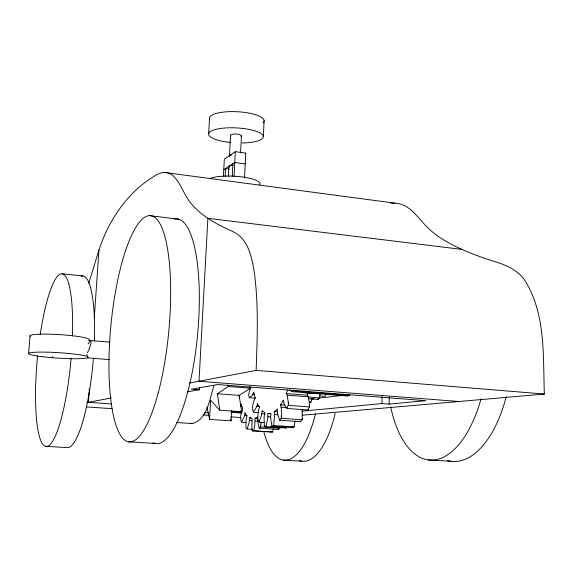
<?xml version="1.0" encoding="UTF-8"?>
<svg xmlns="http://www.w3.org/2000/svg" width="573" height="573" viewBox="0 0 573 573"><rect width="100%" height="100%" fill="white"/><g stroke="black" fill="none" stroke-linecap="round" stroke-linejoin="round"><path stroke-width="0.86" d="M264.196 422.301C259.963 423.433 256.991 421.649 257.75 417.86M301.985 411.178L381.912 403.571L382.112 396.731M381.912 403.571L389.088 404.108L389.289 397.282M189.355 383.093L256.11 370.373C257.334 336.967 258.738 303.275 253.975 270.069C251.726 258.043 249.14 244.757 239.772 236.062C233.175 230.633 224.723 228.412 217.446 224.093C206.81 218.241 196.582 211.029 189.291 201.187C180.337 189.183 174.858 162.696 154.424 176.126C132.671 189.069 116.312 209.976 105.711 232.717A166.127 39.809 -85 0 0 98.971 249.964L88.758 283.349M245.932 422.373C236.828 424.278 246.383 417.137 244.821 412.782A55.252 19.131 -85.3 0 0 246.956 415.583L246.082 420.023L245.91 427.981L247.156 429.005L252.507 429.356M279.925 427.143L279.796 428.224L278.32 429.456L259.182 428.189L257.743 421.764L257.7 416.936A55.252 19.131 -85.3 0 1 255.049 418.233L254.77 425.187L253.703 430.695L253.166 430.817L252.292 430.846L251.855 427.093L252.099 418.498A55.252 19.131 -85.3 0 1 249.613 417.681L249.133 422.466L247.156 429.005M281.4 415.583L281.35 408.334L280.548 404.832A60.007 21.473 -85.2 0 0 283.32 400.069L284.229 404.459L287.03 408.463L308.095 409.982L309.506 406.407M281.4 415.654L281.322 417.072M257.75 417.789L258.394 410.805L259.44 407.195A60.007 21.473 -85.2 0 1 257.298 403.213C258.581 408.384 247.887 413.892 258.466 412.316M319.992 393.429L319.605 397.877L318.108 399.417L308.496 398.693M263.344 136.603L264.096 120.738M244.528 177.881L245.753 153.141L235.317 151.666L224.337 159.151L223.42 176.534M232.258 176.112L232.896 163.699M234.049 176.463L235.317 151.666M240.588 152.955L241.455 135.751M206.925 407.131L209.568 419.379L231.069 420.833L231.592 410.461M209.568 419.379L210.578 400.248L219.738 410.182L241.648 411.729L239.177 395.384L250.465 388.208L249.57 386.746M225.16 176.377L225.576 168.519L228.999 168.992M228.383 176.441L228.892 166.621M229.451 155.963L230.518 135.328M187.178 391.846L199.404 389.769L199.54 387.248M208.665 133.753L209.539 117.895M302.222 418.526L302.164 409.416M302.222 418.605L302.15 419.737L300.524 421.692L279.674 420.26L277.59 414.078L277.253 409.058A60.007 21.473 -85.2 0 1 274.281 411.65L274.61 416.141L273.722 424.163L273.493 425.51L271.889 426.248L270.685 418.598L270.9 413.298A60.007 21.473 -85.2 0 1 267.985 413.577L267.734 418.784L265.851 426.67L264.354 426.162L264.253 424.937L264.089 417.158L264.798 412.596A60.007 21.473 -85.2 0 1 262.176 410.626L261.403 415.654L258.953 421.943M281.322 417.151L281.243 418.283L279.674 420.26M261.08 422L260.923 424.041M89.359 388.96L88.435 402.325L111.599 403.951M94.287 317.671L98.971 249.943M52.566 357.738L52.644 356.657M28.65 353.548L30.025 335.878M260.916 424.106L260.729 425.925M295.016 420.89L294.15 426.899L292.488 427.63L271.889 426.248M260.722 425.997L260.608 426.949L259.182 428.189M273.321 428.898L272.648 431.992L272.189 432.049L252.292 430.846M305.352 391.094L305.18 391.889L303.525 392.62L347.496 396L349.265 395.291L349.444 394.51M214.058 385.264C209.89 397.619 207.433 420.303 192.098 423.547L176.921 422.545M253.689 430.753L272.648 431.992M312.099 398.514L310.953 402.346L309.449 401.988M240.388 406.536L241.032 404.065A55.252 19.131 -85.3 0 0 242.666 408.57C241.312 412.739 239.564 417.953 241.527 422.072M293.756 390.027C293.304 393.221 290.812 391.051 289.659 389.941M286.493 427.193L286.235 428.031L265.851 426.67M255.494 398.135L249.248 397.669L252.213 395.492L253.696 392.054A60.007 21.473 -85.2 0 0 255.207 397.683C253.287 401.974 251.49 407.417 253.287 411.951M310.938 402.396C307.457 402.633 309.785 396.989 307.207 395.155A59.671 22.268 -85.3 0 0 308.131 392.791M250.802 387.04L248.639 394.296L249.248 397.669M288.398 404.638L287.03 408.463M296.42 390.557L296.076 391.237L295.174 390.471M219.738 410.182L217.461 393.758L228.312 386.503L250.465 388.208M245.394 153.378L245.753 153.141M223.785 169.701L234.758 162.467L245.223 163.914M86.702 402.654L111.255 397.977M311.282 399.016L313.947 398.708M319.276 398.085L343.234 395.298M389.088 404.108L425.94 400.677L217.69 384.562L191.361 389.16L199.404 389.769M302.243 415.21L544.35 394.045C542.982 355.747 545.983 313.037 524.223 279.459C516.294 268.608 503.237 264.017 490.86 260.4C480.281 256.948 469.839 253.058 459.732 248.396C448.165 242.981 436.755 236.656 427.637 227.56C417.946 218.206 409.939 203.773 394.869 203.157L166.163 172.674M390.679 203.136L394.869 203.157M45.568 446.338L66.568 447.549A86.208 18.078 -84.8 0 0 93.392 358.204M283.241 460.083L301.727 461.158M128.452 441.826L155.419 443.452M428.389 459.926L451.238 461.301M273.493 425.51L294.15 426.899M264.354 426.162L265.628 426.248M270.728 426.591L273.271 426.763M279.617 427.186L282.145 427.358M260.608 426.949L279.796 428.224M249.613 417.681L250.788 417.76M255.049 418.233L257.427 418.397M86.294 406.902L112.165 408.678M203.164 414.945L208.515 415.318M230.819 416.85L240.631 417.524M257.671 420.288L258.932 420.374M249.477 420.568L252.034 420.74M255.207 421.019L257.793 421.191M240.674 410.941L242.415 411.063M267.985 413.577L270.542 413.756M231.134 411.428L241.835 412.18M274.632 414.515L278.077 414.759M261.875 413.727L265.385 413.971M230.976 412.316L241.67 413.061M267.999 416.686L270.664 416.872M204.64 412.66L208.601 412.94M244.413 415.547L247.07 415.726M281.243 418.283L302.15 419.737M256.718 406.064L259.318 406.25M240.402 406.501L242.15 406.622M274.281 411.65L276.866 411.837M280.548 404.832L284.473 405.118M288.427 405.383L309.535 406.923M281.228 407.188L286.436 407.568M252.894 394.446L254.613 394.582M217.461 393.758L239.177 395.384M305.18 391.889L349.265 395.291M296.076 391.237L304.048 391.853M293.276 391.731L306.562 392.756M307.887 392.856L313.166 393.264M319.856 395.993L325.006 396.387A33.105 13.036 -85.6 0 0 326.567 393.78M287.574 389.948A60.007 21.473 -85.2 0 1 286.242 393.551L307.207 395.155M286.242 393.551L287.188 395.184L308.202 396.781M308.116 397.003L319.605 397.877M458.98 401.508L199.01 381.253L207.877 218.313L461.931 249.398M256.11 370.373L544.35 394.045M87.411 357.846L109.572 359.658M109.98 342.196L88.629 340.355A29.746 3.144 3.7 0 0 60.215 334.668A29.746 3.144 3.7 0 0 30.577 336.523M62.135 273.808L82.863 275.942M149.224 215.641L178.891 219.215M192.098 423.547L190.394 423.096M313.689 393.271L312.321 392.813M286.235 428.031L285.254 427.745M308.073 409.96L307.493 409.409M227.46 385.035L228.312 386.503M318.087 399.381L317.786 398.794M300.524 421.692L300.273 421.169M278.32 429.456L278.106 428.783M347.496 396L347.281 395.32M287.188 395.184L288.233 401.995M303.504 392.562L303.103 391.073M292.474 427.573L292.28 426.749M230.668 419.092L231.069 420.833M309.191 402.267L309.441 405.247M288.248 402.131L288.298 402.833M288.298 402.905L288.369 404.13M309.449 405.319L309.506 406.336M288.377 404.201L288.398 404.567M80.986 276.179A86.208 18.078 -84.8 0 1 94.359 341.2M40.203 334.711A86.681 16.818 -84.7 0 1 61.884 273.787A86.681 16.818 -84.7 0 1 72.434 335.986M71.138 358.125A86.681 16.818 -84.7 0 1 46.169 446.431A86.681 16.818 -84.7 0 1 37.603 355.776M315.444 413.842A81.337 30.219 -85.7 0 1 263.781 431.419M335.148 413.57A80.922 31.178 -85.8 0 1 299.357 460.534M230.833 135.794A5.479 1.497 2.9 0 1 236.248 134.053A5.479 1.497 2.9 0 1 240.939 136.41M229.601 156.25A5.494 1.411 2.9 0 1 231.607 154.889M229.429 167.187A5.501 1.368 2.9 0 1 233.096 165.439M209.833 119.449A27.325 7.814 2.9 0 1 238.475 111.799A27.325 7.814 2.9 0 1 263.064 122.909M230.862 142.505A27.389 7.492 2.9 0 1 213.006 130.221A27.389 7.492 2.9 0 1 258.351 132.127A27.389 7.492 2.9 0 1 242.214 142.985M174.12 219.108A112.831 31.157 -84.7 0 1 197.621 334.317A112.831 31.157 -84.7 0 1 153.07 442.7M481.048 398.772A104.608 50.281 -85.5 0 1 433.632 460.012A104.608 50.281 -85.5 0 1 390.714 406.966M506.267 396.523A103.921 51.728 -85.6 0 1 447.477 460.549M209.381 178.769A26.465 6.26 2.9 0 1 241.312 176.842A26.465 6.26 2.9 0 1 259.583 184.843M239.521 398.128A55.252 19.131 -85.3 0 1 238.912 394.919M87.397 355.711A8.702 2.084 77.7 0 1 86.738 354.25M88.12 343.943A8.745 1.569 -67.5 0 1 91.043 342.26A8.745 1.569 -67.5 0 1 87.411 352.789M158.169 393.064A113.64 29.087 -84.6 0 0 152.167 215.978A113.64 29.087 -84.6 0 0 109.142 377.306A113.64 29.087 -84.6 0 0 158.169 393.064M42.381 356.721A29.817 2.743 3.6 0 0 88.142 357.394A29.817 2.743 3.6 0 0 44.708 352.116A29.817 2.743 3.6 0 0 42.381 356.721"/></g></svg>
